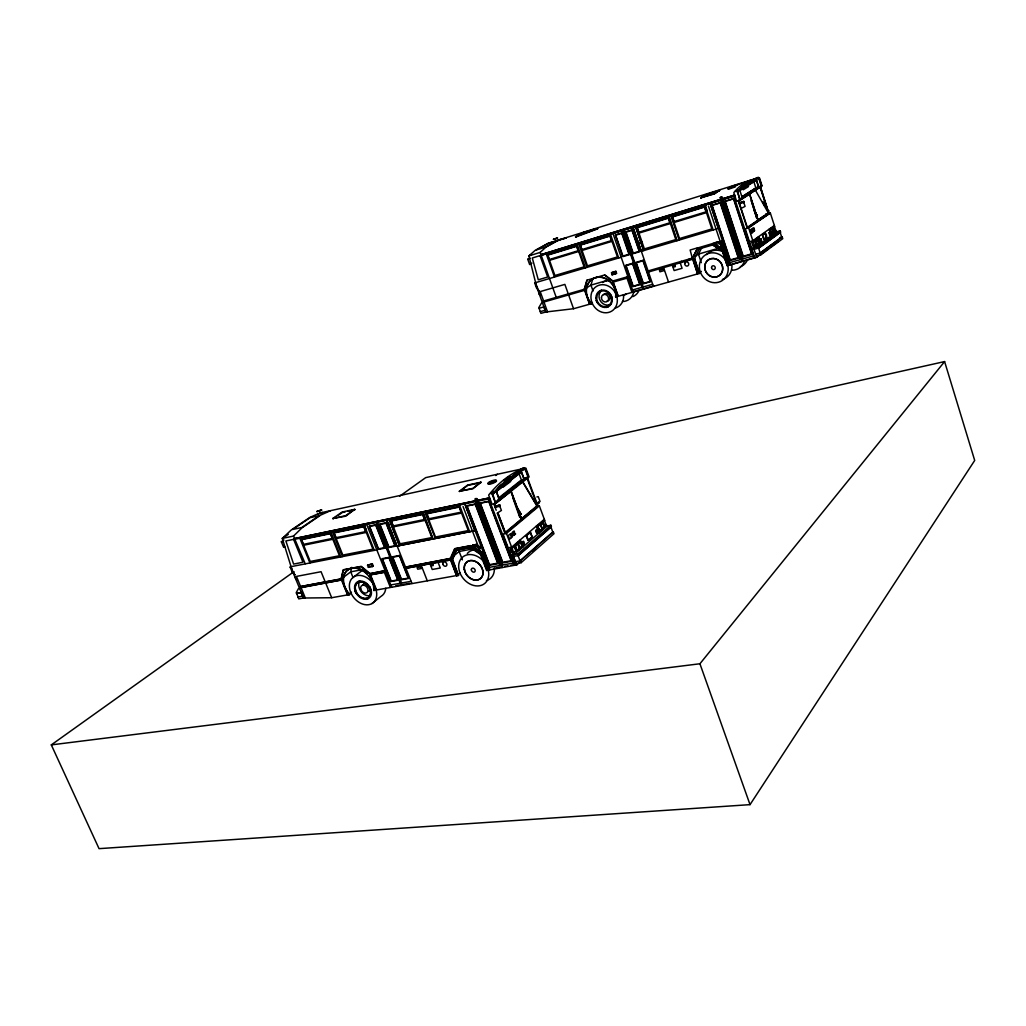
<?xml version="1.0" encoding="UTF-8"?>
<svg xmlns="http://www.w3.org/2000/svg" width="1026" height="1026" viewBox="0 0 1026 1026"><rect width="100%" height="100%" fill="white"/><g stroke="black" fill="none" stroke-linecap="round" stroke-linejoin="round"><path stroke-width="1.5" d="M341.966 579.87L300.592 587.731L300.143 586.654L341.132 579.049L343.53 569.712L361.306 566.339L369.976 573.483L376.491 589.77L373.797 590.476A18.186 13.389 52.4 0 0 351.931 568.327A18.186 13.389 52.4 0 0 349.494 594.785L347.634 595.118L341.132 579.049L343.146 569.994L360.921 566.634L369.591 573.778L376.106 590.065M351.751 567.34L350.738 571.841L353.072 577.638M592.387 302.503L589.565 304.324L584.269 289.294L586.859 280.226L604.853 274.917L612.868 280.983L618.178 296.193L612.612 281.15L604.583 275.071M587.141 280.06L584.538 289.127L589.835 304.145M592.695 279.11L590.963 285.113L593.054 291.076M721.971 198.146L721.868 197.415M450.44 558.567L405.039 567.211L405.488 568.353L450.529 560.029L454.941 548.602L470.678 545.614L481.925 552.732L488.491 569.905M699.129 249.049L694.448 258.783L699.386 273.506L694.692 258.616M693.461 260.617L697.654 273.993L692.358 258.219L697.629 247.907M693.409 256.667L697.808 247.792L690.126 250.023L692.358 258.219M701.309 262.643L698.45 254.102L701.771 247.689M474.935 498.995L475.333 500.06M293.936 571.687L51.3 744.889L99.047 848.656L750.032 804.64L974.7 460.443L944.6 361.575L425.675 477.641L399.589 496.263M51.3 744.889L699.924 663.758L944.6 361.575M492.878 492.595L493.185 493.25L490.723 493.044L493.865 491.492L494.173 492.147M490.723 493.044L493.865 491.492M491.031 493.698L491.71 491.941M492.416 494.558L499.88 486.362L516.783 473.178L525.517 468.908L528.326 476.487L493.801 503.881L496.199 510.255M735.809 191.554L738.322 189.605L735.565 190.939L737.925 190.9L738.322 189.605M737.309 191.977L742.119 186.95L754.803 179.242L732.987 186.039M742.567 186.809L737.758 191.836L739.682 199.236L761.561 185.488L759.278 178.434L753.264 180.037M361.267 569.507A18.173 13.389 52.4 0 0 344.672 573.97A18.173 13.389 52.4 0 0 349.879 594.49L331.68 597.722L303.555 598.017L292.372 570.866L282.278 538.419L293.5 536.072L302.106 527.736L320.779 515.039L330.616 510.653M595.76 277.559L595.49 277.725A16.326 14.236 59.1 0 1 615.613 297.014L615.869 296.847A16.313 14.236 59.1 0 0 595.875 277.52A16.313 14.236 59.1 0 0 591.694 303.632L573.534 308.723L545.742 312.007L536.598 286.587L528.903 255.897L540.151 252.422L546.063 247.035L559.221 239.789L750.019 180.371M515.296 561.722L520.413 560.812L553.322 531.878L554.002 533.7L521.118 562.697L516.014 563.607L512.705 554.861L516.835 564.864L486.632 570.469L480.501 554.463L470.318 547.576L456.198 550.231L452.274 559.67L458.391 575.483L456.634 575.791L450.068 558.862L454.569 548.897L470.318 545.909L481.566 553.027L488.132 570.2L486.632 570.469M516.835 564.864L519.233 562.761M532.43 551.154L534.828 549.038M515.668 564.467L514.795 565.236L502.996 534.033L506.434 533.379L539.343 505.856L544.755 520.413L537.739 526.376L539.548 531.224L544.639 526.748L542.549 522.208M513.308 556.464L518.425 555.541L551.424 526.774L550.847 525.209L545.537 526.453L546.896 526.197L546.294 524.568L544.844 524.902M512.705 554.861L517.809 553.925L550.847 525.209M519.528 548.307L517.797 543.703L520.836 541.33L518.104 543.472C524.35 554.604 509.512 548.705 518.104 543.652M542.972 522.26L537.842 526.441L539.522 530.955L544.639 526.748M516.437 551.449L522.785 546.371L520.002 540.715L514.244 545.64L516.437 551.449L522.785 546.371M538.881 532.045L544.934 527.197L542.844 521.554L536.765 526.364L538.881 532.045L539.65 531.776M544.934 527.197L539.484 531.93L537.367 526.235L542.844 521.554M510.922 555.002L514.359 554.373L546.896 526.197M512.269 552.899C509.614 542.01 510.127 554.963 513.731 552.693M522.965 544.473C525.402 544.152 523.735 539.702 522.144 542.267L522.965 544.473L524.376 543.562M536.47 532.815C538.842 532.507 537.214 528.134 535.649 530.634L536.47 532.815L537.842 531.93M545.909 524.696L544.524 520.515M513.577 552.719L515.924 550.808L514.308 546.525L511.961 548.448M532.391 536.778L527.864 540.381L532.391 536.778L530.237 532.327L526.158 535.828L527.441 539.24M546.294 524.568L544.088 526.364L542.228 521.67M488.132 570.2L489.389 569.122M522.144 542.267L523.555 541.356M535.649 530.634L537.034 529.762M544.319 519.259L511.653 547.217L508.216 547.858M514.244 545.64L520.618 540.599M526.158 535.828L530.698 532.237M520.528 541.151L515.219 545.704L517.078 550.654C530.198 537.547 517.643 555.592 518.412 543.408M456.634 575.791L451.453 561.171M458.071 574.586L460.238 572.777M458.391 575.483L452.633 559.375L456.557 549.936L470.678 547.281L480.861 554.155L486.991 570.161M523.593 517.502L533.135 509.537M539.343 505.856L537.983 506.126L505.036 533.648L497.302 513.18M519.656 517.091L513.038 498.38M537.073 503.215L538.701 502.253L538.945 502.92L537.239 504.343M536.136 504.382L538.701 502.253M537.329 503.881L538.945 502.92M517.463 509.242L520.515 514.372L521.093 514.039L516.514 506.331M473.319 547.23L476.987 546.307L476.269 544.447L472.973 545.062L473.319 547.23L476.987 546.307M472.601 545.37L476.269 544.447M450.709 558.349L405.039 567.211M453.12 556.387L459.417 551.257M530.775 493.788L530.083 493.788M396.831 546.101L475.076 530.634L396.831 546.101L386.558 520.092M499.829 504.997L494.776 506.459L499.829 504.997L500.149 505.869L498.816 506.562L500.149 505.869M501.445 498.405L494.378 504.01L495.481 506.908M503.792 496.533L510.858 490.928L521.541 519.451L505.331 532.994L497.661 512.705M494.609 504.138L510.756 491.313L521.208 519.194L505.305 532.456L497.982 513.077M391.175 586.641L390.342 587.308L383.814 570.918L369.591 573.778L385.096 570.687M495.648 503.51L529.095 476.923L525.812 468.061L516.886 472.46L500.06 485.567L492.198 494.352L495.648 503.51L492.095 504.228L488.645 495.096A218.756 116.502 82.5 0 1 522.337 468.818M371.963 603.57L381.031 596.35A16.044 11.889 52.2 0 0 385.763 588.206M498.559 498.02L521.388 479.95L518.72 472.781M498.2 499.405L525.197 478.001M528.326 476.487L495.366 502.381L492.878 494.455L500.342 486.26L517.232 473.076M511.051 490.466L520.746 482.771M523.17 480.835L525.594 478.911M405.488 568.353L428.483 563.877M489.364 497.931L294.18 538.663L294.462 539.343L489.659 498.713L489.364 497.931L294.18 538.663M509.845 479.27L510.666 481.489L502.894 487.312M488.889 498.88L514.359 565.313M373.797 590.476L458.75 575.176M435.319 538.419L424.751 512.141M504.305 481.053L507.498 479.77L507.242 479.091L504.048 480.373L504.305 481.053L506.446 480.604L507.242 479.091M508.255 477.103L507.472 478.603L508.255 477.103L510.397 476.641L510.653 477.321M507.767 478.68L508.024 479.36L505.895 479.822L505.626 479.142L508.819 477.86L509.076 478.552M507.216 477.911L510.397 476.641M519.451 470.357L521.067 469.1L319.766 513.013M461.187 511.987L459.25 506.934M383.891 572.341L370.04 574.906L383.891 572.341L383.442 571.213M505.626 479.142L508.819 477.86M347.634 595.118L351.443 592.182M495.75 475.513L497.379 474.269M367.552 565.249L372.374 563.851L373.207 565.942L372.348 566.596L368.385 567.352L367.552 565.249L372.374 563.851M368.385 567.352L369.245 566.698M459.353 491.262L472.832 488.376L480.963 482.194L472.96 488.709L459.353 491.262L467.561 485.093L480.963 482.194M428.932 518.605L426.996 513.628M354.008 576.715L363.242 569.712M342.671 577.894L350.738 571.841L361.755 569.763M459.494 491.608L467.676 485.426L481.091 482.528M302.785 596.157L301.413 592.515L296.617 593.451M305.209 597.709L298.72 598.876L296.706 593.374M301.323 592.592L296.488 593.477L296.181 592.72L298.451 588.616L299.592 588.411M712.788 245.163L722.266 250.793L727.203 265.708L756.765 257.308L768.051 248.972M770.564 247.125L778.093 241.572M756.303 255.91L761.138 254.628L782.761 238.673L782.21 236.968L779.773 237.66M755.623 254.243L760.574 252.871L782.21 236.968M300.143 586.654L341.517 578.767M390.213 523.978L392.253 524.453L390.213 523.978L390.803 523.555M754.02 249.356L758.971 247.971L780.683 232.209L780.209 230.76L775.105 232.325M751.635 248.356L758.483 246.484L780.209 230.76M754.354 245.868C757.496 245.842 755.046 238.353 753.046 241.892M761.01 241.136L760.971 238.635L759.894 239.212L761.01 241.136L760.971 238.635M762.728 236.416L763.652 239.25C768.5 239.456 766.537 229.952 763.177 234.364M769.898 234.762L769.846 232.299L768.795 232.864L769.898 234.762L769.846 232.299M773.194 227.58L773.809 227.336L770.616 229.58C769.051 240.212 780.517 226.079 771.706 234.108L770.244 229.593L774.707 226.566L770.321 212.998L748.634 227.875L755.008 247.394L776.438 231.94L775.951 230.427L774.592 231.401M727.203 265.708L722.496 250.639L713.032 245.009M763.652 239.25L766.781 237.186M758.522 243.38L757.624 238.891L759.022 243.175C755.675 247.574 753.841 236.98 759.227 237.763L760.612 242.033L756.919 244.739L755.418 240.122L758.907 237.647M758.714 243.265L760.612 242.033M756.329 245.471L760.702 242.585L758.342 237.391L754.572 240.071L756.329 245.471L760.702 242.585M775.297 232.081L771.103 234.839L775.297 232.081L773.591 226.81L769.385 229.555L773.591 226.81M753.482 247.907L756.765 257.308M305.222 563.736L293.5 536.072M396.549 544.447L386.879 519.977L299.759 538.099L309.929 562.979M760.561 241.264L761.638 240.687M769.449 234.89L770.5 234.326M762.28 235.005L765.409 232.966M774.348 225.489L752.84 240.738L749.467 241.7M754.572 240.071L758.945 237.211M699.052 273.006L701.374 271.377M332.873 518.438L345.57 515.719L354.74 509.319L345.749 516.193L332.873 518.438L342.107 512.051L354.74 509.319M333.065 518.912L335.707 517.091M338.349 515.257L342.299 512.525L345.108 511.923M768.166 212.972L758.201 219.795L756.675 217.102M747.403 227.349L757.868 220.192M758.163 220.039L763.972 216.063M767.025 213.985L766.307 214.472L766.05 213.703M767.833 213.806L759.163 219.744L758.907 218.961M770.321 212.998L747.274 228.272L738.245 200.634L749.467 193.491L758.304 220.718M767.935 211.984L769 210.74L767.73 211.369M719.226 243.419L718.649 241.674L719.226 243.419L715.738 244.521L715.404 242.623L715.738 244.521M751.224 200.75L756.701 218.051L751.365 200.698M284.959 547.038L283.638 547.32L281.368 541.792L283.958 540.022M692.717 259.309L692.601 258.052L647.804 271.031L648.175 272.095L692.96 259.142M754.379 210.548L757.355 216.063L754.264 210.625M288.293 534.354L282.278 538.419L291.127 530.083L309.89 517.412L318.355 513.641M695.051 256.397L698.642 253.986M633.093 291.564L631.939 292.333L626.63 277.02L626.732 278.251L613.24 282.035M763.1 203.263L762.639 202.237M591.694 303.632L591.425 303.799A16.326 14.236 59.1 0 1 595.606 277.687M743.76 201.429L739.028 203.02L743.76 201.429L744.017 202.237L742.939 202.725L744.017 202.237M679.161 240.046L670.658 215.498M497.366 513.038L501.419 510.448L499.47 505.279M740.131 199.108L761.561 185.488M750.788 192.657L758.727 187.604M750.917 192.811L760.022 187.001L768.525 213.331L754.559 188.681M612.868 280.983L627.899 276.661M738.81 201.045L749.442 194.273M741.76 196.902L755.854 187.963L753.7 181.294M742.042 196.877L758.432 186.488L756.393 180.191L739.951 190.438M758.586 186.642L742.029 197.159L739.772 190.233L756.393 179.883L758.701 187.078M612.022 274.801L616.562 273.275L615.882 271.326L611.945 272.467L612.022 274.801L616.562 273.275M632.516 291.948L653.934 285.933L653.37 286.318L633.042 227.092L612.689 233.402L734.834 195.825L540.971 255.41L540.74 254.769L734.603 195.094L540.74 254.769M757.034 181.923L756.803 181.217M584.628 290.332L543.665 302.093L543.575 300.9M611.342 272.839L615.882 271.326M584.269 289.294L543.305 301.08M585.82 288.332L590.963 285.113L608.764 279.97M747.8 184.577L748.467 186.629L743.183 189.797M733.898 196.171L754.328 257.988M632.824 227.131L641.327 251.255M706.055 211.779L704.503 207.072L672.466 216.948L674.031 221.59L672.466 216.948M545.127 310.275L543.985 306.889L539.278 308.223M556.195 297.284L540.151 252.422M744.248 183.59L747.043 182.5L747.249 183.141L744.453 184.218L744.248 183.59L748.634 182.282L749.121 181.217L749.326 181.859M747.018 181.871L746.53 182.936L749.121 181.217M747.043 182.5L746.556 183.564M744.453 184.218L744.94 183.154M745.492 183.577L745.979 182.513L745.492 183.577L748.082 181.859L748.287 182.5M730.384 264.708L710.095 203.417L718.367 228.426L641.135 251.37M731.538 186.488L730.435 187.155L737.72 184.885M714.173 193.965L719.495 190.361L706.286 194.478L700.784 197.774L714.173 193.965L719.495 190.361M393.599 532.43L394.253 532.032L393.176 532.225M700.886 198.082L706.388 194.786L719.598 190.682M757.47 215.986L754.751 212.138M575.458 236.621C607.674 224.771 602.839 227.054 575.612 237.07L581.909 233.017L594.503 229.106M530.057 258.013L527.762 259.283L529.621 264.451L531.904 263.169M575.612 237.07L580.78 234.184M540.971 255.41L546.191 253.755L554.489 277.02M531.455 254.486L528.903 255.897L535.059 250.447L548.333 243.188L554.002 241.687M742.067 207.957L745.081 206.367L743.517 201.583M521.272 468.92L524.491 467.907L524.696 468.613L521.477 469.613L521.272 468.92L524.491 467.907M318.727 513.513C313.853 515.988 328.871 510.538 319.291 513.308M731.448 187.463C720.214 192.131 741.041 185.347 734.283 186.54M732.359 187.219C744.568 181.499 716.443 192.516 733.41 186.796M557.785 240.559L554.181 241.597M599.607 290.974L601.557 290.281M606.366 307.428L608.303 306.748M554.425 238.955L553.283 239.34L557.644 238.019L554.707 238.943M556.567 238.378L557.349 238.109L555.823 238.532M758.522 177.344L755.88 178.819L757.778 177.536L758.701 177.985M558.118 240.469L566.262 237.929L559.221 239.789M755.88 178.819L757.778 177.536M594.657 229.542L581.909 233.017M743.542 183.077L750.814 180.807M744.389 183.205L748.865 181.807M700.784 197.774L714.07 193.645M735.565 190.939L737.681 190.285M527.762 259.283L529.608 258.719M545.973 253.871L612.894 233.287L633.209 291.974M529.621 264.451L530.942 264.041M549.231 259.54L578.395 250.665M581.755 249.639L611.74 240.52M638.698 232.286L670.132 222.719M673.813 221.654L706.17 211.805M549.513 260.335L578.677 251.473M582.05 250.447L612.022 241.341M638.98 233.107L670.414 223.553M674.095 222.488L706.452 212.651M739.284 203.828L741.721 203.084M639.134 242.79L642.071 241.905M705.093 204.918L710.095 203.417M621.179 257.244L534.687 282.919L536.56 288.114L537.329 287.883L535.457 282.689M766.845 214.101L768.807 213.523M534.764 283.15L535.546 282.919M748.634 227.875L745.261 228.862L754.751 257.872L755.328 257.449L728.678 265.285L723.381 249.305L712.903 243.56M555.04 238.853L553.963 239.148M713.378 243.239L718.649 241.674M697.385 248.074L713.134 243.393L723.625 249.138L728.922 265.118M715.16 242.79L718.418 241.841M698.039 249.228L713.545 244.727M771.962 228.503L773.617 232.607L772.039 228.465M698.45 254.102L719.303 248.023M759.227 237.763L760.317 242.11M771.154 234.8L771.808 234.595M753.199 241.854L751.686 242.29L752.994 246.266L754.508 245.83M542.51 303.016L541.356 303.337L538.83 307.608L540.907 313.379L547.397 311.545M540.279 311.647L545.191 310.237M632.516 289.973L652.677 284.305M729.691 262.618L753.648 255.872M615.613 297.014L699.629 273.339M357.779 581.691L359.728 581.191M755.7 178.178L756.457 177.985M365.859 599.389L367.808 598.902M521.477 469.613L523.593 469.151L523.388 468.459M347.917 511.32L354.932 509.794M507.472 478.603L509.601 478.142L509.345 477.449M504.048 480.373L506.19 479.911M509.165 490.71L510.845 490.351L521.811 519.631M281.368 541.792L283.202 541.407M426.713 513.834L458.968 507.152M426.56 511.615L429.612 510.986M461.738 504.369L464.791 503.74L489.979 569.635M303.286 544.396L332.475 538.419M335.835 537.727L365.936 531.558M393.061 525.966L424.79 519.451M428.432 518.861L461.213 512.141M536.931 496.93L538.24 496.661L540.074 501.599M393.407 526.851L425.149 520.362M303.632 545.255L332.822 539.278M336.195 538.586L366.282 532.43M428.778 519.772L461.559 513.064M495.096 507.331L497.572 506.818M535.713 506.754L537.714 506.357M462.251 504.241L464.791 503.74L474.807 530.852M420.032 540.369L421.032 540.176M291.063 566.66L376.824 549.885M290.191 567.198L290.961 567.045M537.842 526.441L539.522 530.955M460.353 548.884L468.215 547.397M370.566 566.442L373.207 565.942M473.243 548.82L459.148 551.475L462.393 559.863M302.516 587.167L340.478 580.139M441.065 561.555L445.784 560.683M450.889 559.734L447.349 560.388L446.9 559.221M510.563 548.705L512.115 548.41M297.95 597.029L302.888 596.093M390.778 584.948L411.093 581.319M489.12 567.391L513.513 563.043M494.032 568.301L501.752 566.929M504.843 566.378L507.934 565.839M511.025 565.288L514.116 564.736M395.805 585.82L409.695 583.358M719.931 246.817L723.869 248.972L721.214 240.956M474.781 547.692L482.284 552.424M522.85 481.861L537.316 506.241M522.157 481.13L536.867 505.908L521.772 518.502L519.4 514.513M516.347 506.472L520.926 514.18M517.643 509.101L520.695 514.231M519.348 515.065L521.811 519.194M756.713 217.563L758.291 220.346M354.919 591.014L355.984 593.336M369.668 587.244L370.732 589.591M305.325 597.991L296.437 576.407L321.074 571.713L331.68 597.722M596.157 300.387L597.055 302.555M610.919 295.155L611.804 297.335M303.491 544.357L301.567 539.676L330.282 533.712L332.206 538.47M332.27 531.34L342.479 556.605M330.616 531.673L340.812 556.938M342.517 581.229L348.019 594.823M336.041 537.688L334.117 532.917L363.73 526.774L365.654 531.609M371.515 564.505L372.348 566.596M366.59 524.196L391.624 587.09M365.936 529.288L364.115 524.722L374.323 550.372M377.311 521.965L401.499 583.024M376.696 522.093L401.743 585.295M376.08 522.221L400.268 583.255M393.279 525.915L391.342 521.016L422.571 514.539L424.495 519.515M389.431 519.4L399.396 545.601L389.123 519.566M397.113 545.896L411.952 583.473M421.173 565.223L427.265 580.767M423.558 513.872L432.985 539.035L422.686 512.564M439.051 560.683L439.5 561.838L429.945 563.607L432.228 569.481L440.282 568.006L437.987 562.12M463.047 506.511L480.938 553.258M475.91 544.742L476.615 546.601M459.43 504.959L469.728 531.853M472.973 545.062L473.679 546.922M475.525 501.509L499.867 565.48M478.18 500.945L502.522 565.005M476.91 501.214L502.112 567.481M498.995 498.816L496.186 491.364L521.388 471.639L524.094 478.911M514.872 545.524L517.053 551.334M517.809 553.925L518.425 555.541M520.413 560.812L521.118 562.697M499.111 505.574L499.431 506.446M506.434 533.379L514.359 554.373M495.494 505.882L495.815 506.754M526.607 535.739L528.326 540.292M505.1 479.552L505.356 480.232M522.606 542.177L523.427 544.383M520.041 540.035L522.721 547.14M520.541 542.164L522.17 546.486M536.572 529.839L537.38 532.019M536.111 530.545L536.919 532.725M530.237 532.327L531.93 536.867M538.099 502.368L538.342 503.035M525.068 469.01L527.877 476.59M527.287 477.308L537.983 506.126M526.851 477.654L537.56 506.472M542.716 522.119L544.242 526.338M540.445 524.235L542.113 528.736M536.367 526.056L538.983 533.045M547.499 311.801L540.227 291.589L564.877 284.382L573.534 308.723M549.436 259.488L547.871 255.102L576.574 246.304L578.125 250.742M699.924 663.758L750.032 804.64M581.96 249.575L580.395 245.137L609.906 236.095L611.47 240.597M578.69 243.778L586.987 267.388M577.035 244.291L585.346 267.876M610.406 234.031L618.704 257.988M615.292 271.698L615.972 273.66M622.923 230.209L643.251 289.165M622.32 230.388L641.943 287.318M623.539 230.016L643.161 286.985M638.903 232.222L637.338 227.657L668.272 218.179L669.837 222.809M635.581 226.271L643.687 250.613L635.363 226.348M672.261 265.08L674.12 270.556L682.072 268.299L680.212 262.797M663.591 267.581L668.529 282.06M668.837 216.063L676.942 240.764L668.631 216.127M681.341 261.297L681.713 262.374M689.113 259.065L689.472 260.142M705.157 204.944L707.055 210.663M704.9 205.033L713.198 230.016M708.415 206.034L722.817 249.51M723.279 199.377L742.862 258.911M722.035 199.762L742.298 261.361M720.662 200.173L740.246 259.655M758.483 246.484L758.971 247.971M760.574 252.871L761.138 254.628M743.286 201.724L743.542 202.532M755.174 239.892L756.932 245.291M739.502 202.725L739.759 203.52M734.424 195.209L734.654 195.94M764.96 233.094L766.332 237.314M749.506 193.978L758.111 220.5L747.441 227.798L738.656 200.891L762.1 186.039L759.445 177.793L753.443 179.306L742.349 186.168L737.284 191.593L740.067 200.083L736.578 201.147L733.808 192.657A193.529 75.539 77.2 0 1 754.52 179.114M762.728 234.877L764.101 239.122M760.523 238.776L761.189 240.815M758.342 236.826L760.497 243.431M757.329 238.981L758.817 243.29M774.502 226.643L775.746 230.517M758.842 178.575L761.112 185.616M773.527 227.259L774.989 231.748M768.987 213.395L760.33 186.578L768.718 213.588M773.514 227.413L774.861 231.594M773.001 226.99L774.707 232.248M763.434 201.93L764.832 206.277M769.975 229.375L771.693 234.672M769.102 229.208L771.206 235.711M769.397 232.427L770.051 234.454M522.375 468.369L522.58 469.074M731.91 265.118A15.262 13.979 56.9 0 1 722.33 279.47M706.581 254.602A15.262 13.979 56.9 0 1 723.715 252.152M727.383 263.926A15.339 14.031 56.8 0 1 712.416 282.483A15.339 14.031 56.8 0 1 701.335 259.155A15.339 14.031 56.8 0 1 725.664 260.296M744.607 260.617A14.98 13.813 57.2 0 1 732.013 270.236M747.287 260.335A14.903 13.761 57.3 0 1 740.349 266.734M611.201 303.901A8.195 7.156 58.7 0 1 599.71 299.63L599.133 297.604A8.195 7.156 58.7 0 1 601.723 290.563M603.544 294.667A3.937 3.437 58.7 0 1 609.508 295.616A3.937 3.437 58.7 0 1 607.059 301.041M616.793 296.347A14.531 12.684 58.6 0 1 601.864 312.186A14.531 12.684 58.6 0 1 593.541 289.05A14.531 12.684 58.6 0 1 615.933 293.975M602.595 282.535A14.428 12.62 58.7 0 1 608.905 280.637M623.551 294.642A14.428 12.62 58.7 0 1 615.305 308.095M540.035 294.77A2.167 1.103 74.2 0 1 539.304 292.731M539.266 290.602A2.129 1.077 74.1 0 1 538.355 290.012M538.086 289.589A2.129 1.077 74.1 0 1 537.637 288.024M539.163 290.627A2.129 1.077 74.1 0 1 537.829 289.922A2.129 1.077 74.1 0 1 537.265 287.639M540.279 295.411A2.167 1.103 74.2 0 1 539.073 293.667A2.167 1.103 74.2 0 1 539.176 291.538M626.258 293.911A8.144 7.169 58.9 0 1 622.936 295.552M633.863 291.32A14.236 12.53 58.9 0 1 622.449 301.516M638.942 290.614A14.133 12.466 59 0 1 632.824 296.642M362.563 570.174A18.173 13.389 52.4 0 1 367.423 573.906M369.501 576.279A18.173 13.389 52.4 0 1 374.169 590.181M297.065 579.741A2.411 1.616 79.7 0 1 296.309 579.023M296.027 578.497A2.411 1.616 79.7 0 1 295.77 577.279M295.001 574.65A2.36 1.577 79.6 0 1 294.257 573.957M293.987 573.431A2.36 1.577 79.6 0 1 293.731 572.239M295.039 574.868A2.36 1.577 79.6 0 1 293.385 571.726M297.117 579.947A2.411 1.616 79.7 0 1 295.385 577.343M495.314 480.668A4.463 0.949 -20.7 0 1 495.532 481.964A4.463 0.949 -20.7 0 1 489.902 484.144A4.463 0.949 -20.7 0 1 488.722 483.22M489.402 482.771A4.463 0.949 -20.7 0 1 490.274 482.297M491.287 481.835A4.463 0.949 -20.7 0 1 493.455 481.066M370.104 595.606A9.119 6.733 52.2 0 1 359.651 589.219L358.933 587.064A9.119 6.733 52.2 0 1 359.818 581.332M370.117 588.732A4.386 3.232 52.2 0 1 368.18 591.399M362.845 585.333A4.386 3.232 52.2 0 1 366.487 583.691M369.668 586.667A4.386 3.232 52.2 0 1 370.014 587.706M375.837 589.052A16.185 11.927 52.2 0 1 362.46 604.019A16.185 11.927 52.2 0 1 350.725 580.165A16.185 11.927 52.2 0 1 373.387 584.063M494.34 568.43A17.109 13.274 50 0 1 486.427 580.626M467.305 553.399A17.109 13.274 50 0 1 475.833 549.808M487.991 569.161A17.211 13.312 50 0 1 473.73 585.474A17.211 13.312 50 0 1 459.417 561.799A17.211 13.312 50 0 1 482.643 560.311M754.213 228.939C755.457 234.697 752.712 224.476 754.213 228.939M514.603 533.956L515.591 533.93L514.462 534.892L514.449 531.673L513.487 531.994L514.039 530.891L514.603 533.956M751.943 229.144L752.904 232.081L751.943 229.144M476.487 499.508L475.577 498.585L476.487 499.508M513.744 534.764C511.884 535.816 512.679 529.429 513.744 534.764M476.564 498.598C477.218 498.046 477.359 500.855 476.59 498.508M476.333 499.521L475.731 498.649L476.333 499.521M720.226 244.034C721.817 248.382 723.33 240.969 720.226 244.034M720.534 244.111C721.676 247.215 722.753 241.931 720.534 244.111M513.988 534.79C511.641 538.483 511.897 526.851 513.988 534.79M511.204 533.482L512.397 536.636L511.204 533.482M721.727 198.146L720.893 197.338L721.727 198.146M721.855 197.261C722.099 200.032 723.048 196.684 721.868 197.21M721.573 198.185L721.047 197.402L721.573 198.185M753.764 230.978L752.853 228.657L753.764 230.978M753.93 231.196L752.751 228.336L753.93 231.196M720.201 197.505L720.714 198.749L720.303 197.479M478.437 546.973C478.924 550.411 481.258 545.755 478.437 546.973M321.638 510.037L316.79 511.538L321.638 510.037M321.33 510.127L317.265 511.448L321.33 510.127M552.783 532.032L520.028 560.812L518.04 555.541L550.898 526.928L552.783 532.032M511.499 537.586L509.64 539.15L508.28 535.546L510.14 533.982L511.499 537.586M523.876 478.783L499.034 498.469L496.417 491.544L521.362 472.024L523.876 478.783M781.709 237.134L760.176 252.96L758.573 248.061L780.183 232.376L781.709 237.134M752.315 232.645L751.109 233.492L750.006 230.145L751.224 229.298L752.315 232.645M319.24 515.668L301.824 527.518L292.628 529.467L310.108 517.655L319.24 515.668M557.875 240.315L545.588 247.086L536.38 249.934L548.743 243.162L557.875 240.315M540.022 255.615L532.276 258.001L538.291 279.803L547.679 277.02L540.022 255.615M576.715 245.894L547.551 254.833L554.925 275.507L584.089 266.837L576.715 245.894M610.06 235.672L580.088 244.868L587.462 265.849L617.434 256.949L610.06 235.672M668.452 217.743L637.018 227.387L644.392 248.908L675.813 239.584L668.452 217.743M704.503 206.752L672.133 216.666L679.507 238.545L711.864 228.939L704.503 206.752M621.987 232.799L615.241 234.864L622.769 256.641L629.528 254.64L621.987 232.799M720.444 202.571L711.8 205.213L730.102 260.54L738.746 258.103L720.444 202.571M733.705 198.505L724.818 201.237L743.106 256.859L751.994 254.358L733.705 198.505M632.157 229.798L625.488 231.838L633.016 253.717L639.685 251.729L632.157 229.798M720.201 202.93L712.159 205.392L730.191 259.911L738.233 257.641L720.201 202.93M733.513 198.864L725.228 201.391L743.247 256.218L751.532 253.884L733.513 198.864M621.769 233.338L615.715 235.185L622.923 256.051L628.989 254.243L621.769 233.338M631.99 230.337L626.027 232.171L633.234 253.114L639.211 251.344L631.99 230.337M632.773 263.233L625.604 265.336L632.965 286.613L640.134 284.587L632.773 263.233M643.174 260.296L635.812 262.438L643.174 283.817L650.535 281.74L643.174 260.296M632.58 263.746L626.104 265.631L633.209 286.164L639.685 284.33L632.58 263.746M642.981 260.796L636.312 262.746L643.405 283.356L650.074 281.47L642.981 260.796M675.005 265.542L673.146 266.067L673.518 267.145L675.365 266.619L675.005 265.542M663.373 269.145L659.423 270.274L659.949 271.8L663.886 270.672L663.373 269.145M293.59 539.355L285.869 540.958L293.603 564.082L302.965 562.235L293.59 539.355M422.712 514.116L390.983 520.695L400.089 543.806L431.843 537.573L422.712 514.116M330.41 533.302L301.234 539.368L310.262 561.466L339.465 555.733L330.41 533.302M363.858 526.364L333.771 532.609L342.838 555.079L372.951 549.166L363.858 526.364M459.122 506.703L426.354 513.513L435.486 537.021L468.279 530.583L459.122 506.703M475.461 503.971L466.689 505.792L489.415 565.275L498.2 563.697L475.461 503.971M488.94 501.175L479.911 503.048L502.65 562.902L511.692 561.286L488.94 501.175M375.914 524.684L369.129 526.094L378.402 549.423L385.199 548.102L375.914 524.684M386.148 522.683L379.44 524.068L388.726 547.525L395.446 546.204L386.148 522.683M475.243 504.317L467.061 506.01L489.453 564.646L497.636 563.171L475.243 504.317M488.761 501.522L480.348 503.266L502.753 562.248L511.179 560.735L488.761 501.522M375.734 525.209L369.629 526.466L378.53 548.833L384.622 547.64L375.734 525.209M386.032 523.222L380.018 524.466L388.918 546.935L394.933 545.755L386.032 523.222M290.871 566.801L290.089 566.955L292.372 572.495L293.154 572.354L290.871 566.801M540.74 524.171L542.01 528.813L540.74 524.171M389.149 557.349L381.941 558.721L390.996 581.511L398.216 580.216L389.149 557.349M399.64 555.451L392.227 556.861L401.294 579.767L408.72 578.433L399.64 555.451M388.982 557.849L382.467 559.093L391.214 581.075L397.729 579.895L388.982 557.849M399.473 555.938L392.753 557.221L401.499 579.318L408.22 578.113L399.473 555.938M432.792 564.377L430.92 564.723L431.369 565.877L433.241 565.531L432.792 564.377M421.058 566.827L417.069 567.558L417.71 569.199L421.699 568.468L421.058 566.827M704.836 265.696A9.567 8.747 56.8 0 0 717.071 276.712A9.567 8.747 56.8 0 0 719.316 260.963A9.567 8.747 56.8 0 0 704.836 265.696M704.785 265.721A9.567 8.747 56.8 0 0 717.033 276.738A9.567 8.747 56.8 0 0 719.277 260.989A9.567 8.747 56.8 0 0 704.785 265.721M711.544 267.658A1.975 1.808 56.8 0 0 714.455 269.338A1.975 1.808 56.8 0 0 714.199 266.003A1.975 1.808 56.8 0 0 711.544 267.658M596.683 297.04A8.221 7.169 58.6 0 0 607.2 306.351A8.221 7.169 58.6 0 0 608.456 292.91A8.221 7.169 58.6 0 0 596.683 297.04M595.939 297.989A9.003 7.849 58.6 0 0 608.431 306.659A9.003 7.849 58.6 0 0 607.969 291.64A9.003 7.849 58.6 0 0 595.939 297.989M601.454 297.348A3.95 3.437 58.6 0 0 606.507 301.811A3.95 3.437 58.6 0 0 607.097 295.36A3.95 3.437 58.6 0 0 601.454 297.348M684.817 263.464A2.129 1.937 58.5 0 0 687.446 266.016A2.129 1.937 58.5 0 0 688.048 262.541A2.129 1.937 58.5 0 0 684.817 263.464M478.065 547.358A1.308 1.026 50.5 0 0 479.911 548.577A1.308 1.026 50.5 0 0 479.629 546.499A1.308 1.026 50.5 0 0 478.065 547.358M489.966 483.4A4.463 0.949 -20.7 0 0 496.276 480.271A4.463 0.949 -20.7 0 0 490.005 481.63A4.463 0.949 -20.7 0 0 489.966 483.4M442.783 563.864A2.385 1.834 51 0 0 446.13 566.083A2.385 1.834 51 0 0 445.579 562.325A2.385 1.834 51 0 0 442.783 563.864M355.291 589.822A9.157 6.733 52.2 0 0 368.142 597.722A9.157 6.733 52.2 0 0 365.012 583.319A9.157 6.733 52.2 0 0 355.291 589.822M355.483 589.668A9.144 6.733 52.2 0 0 368.334 597.568A9.144 6.733 52.2 0 0 365.205 583.178A9.144 6.733 52.2 0 0 355.483 589.668M354.586 588.437A10.029 7.387 52.2 0 0 368.001 598.748A10.029 7.387 52.2 0 0 366.462 583.217A10.029 7.387 52.2 0 0 354.586 588.437M360.716 588.898A4.399 3.245 52.2 0 0 366.885 592.682A4.399 3.245 52.2 0 0 365.371 585.769A4.399 3.245 52.2 0 0 360.716 588.898M464.445 569.635A10.735 8.298 50 0 0 479.758 579.074A10.735 8.298 50 0 0 476.795 562.133A10.735 8.298 50 0 0 464.445 569.635M464.38 569.687A10.735 8.298 50 0 0 479.706 579.126A10.735 8.298 50 0 0 476.731 562.197A10.735 8.298 50 0 0 464.38 569.687M471.357 569.93A2.219 1.719 50 0 0 474.487 571.995A2.219 1.719 50 0 0 473.986 568.507A2.219 1.719 50 0 0 471.357 569.93"/></g></svg>
